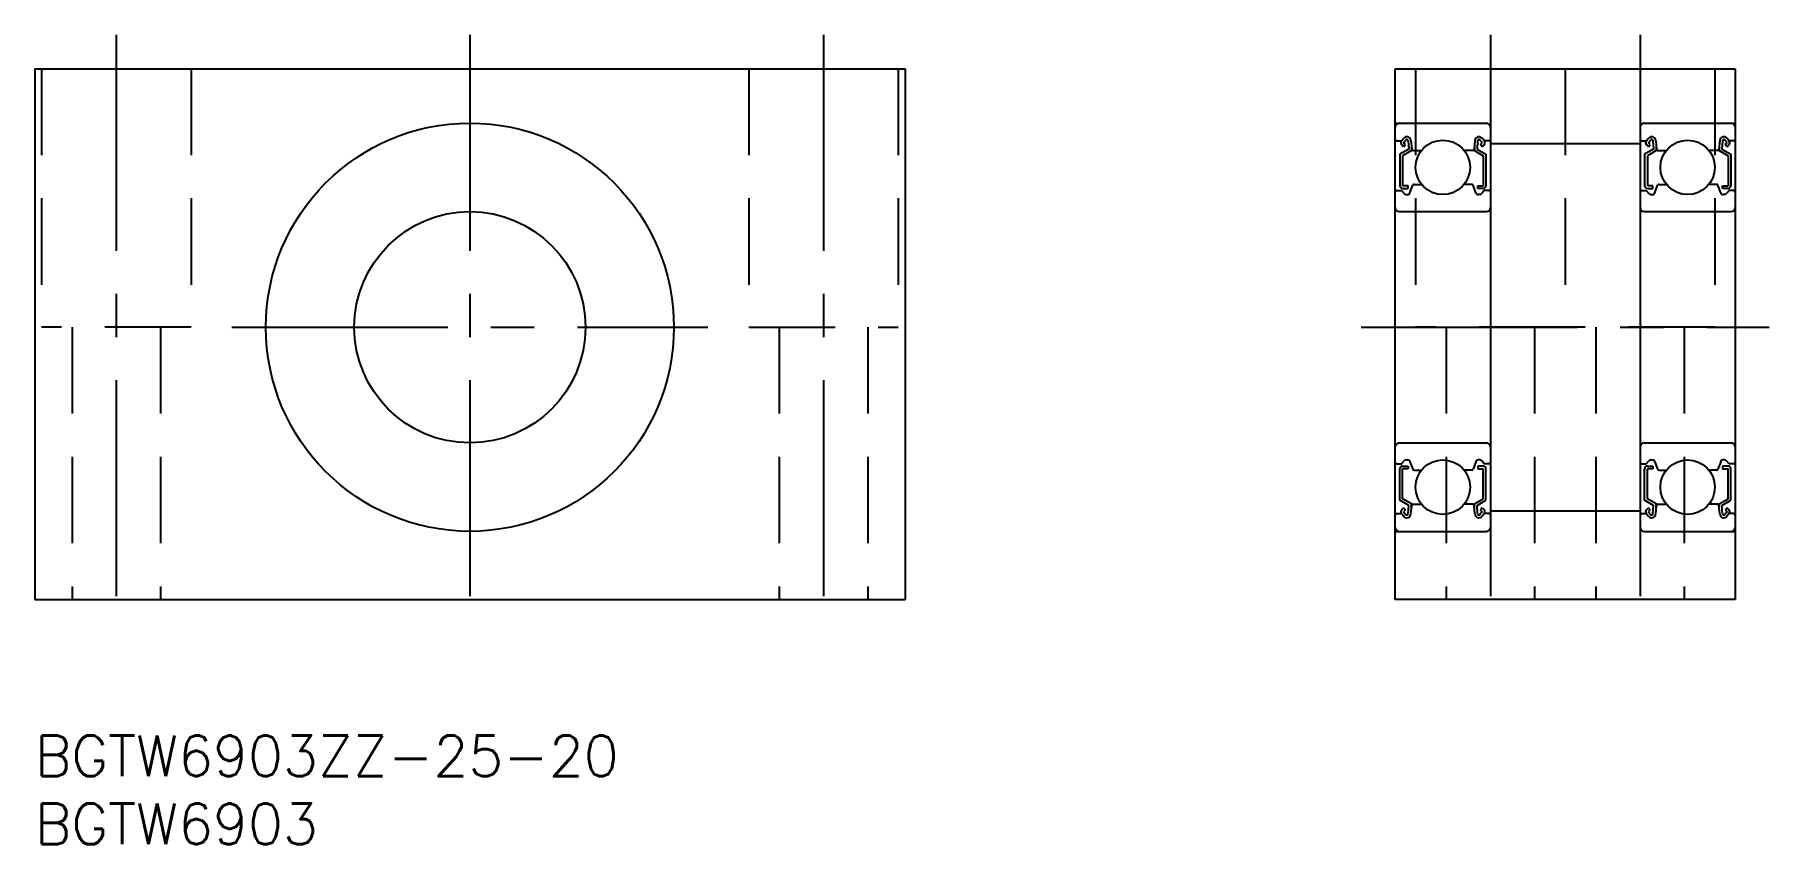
# Model space of a CAD drawing. Extents: x 0 to 128, y -8 to 52.
import ezdxf

# ---------------------------------------------------------------- set-up
doc = ezdxf.new("R2010")
doc.units = 0
doc.header["$LTSCALE"] = 0.5
doc.linetypes.add('CENTER', pattern=[50.8, 31.75, -6.35, 6.35, -6.35])
doc.linetypes.add('DASHED', pattern=[19.05, 12.7, -6.35])
doc.layers.get('0').update_dxf_attribs({"linetype": 'CONTINUOUS'})
for name, color, linetype in [('MSM_CENTER', 1, 'CENTER'), ('MSM_CONTINUOUS', 7, 'CONTINUOUS'), ('MSM_DASHED', 4, 'DASHED'), ('MSM_PART_NUMBER', 7, 'CONTINUOUS')]:
    doc.layers.add(name, color=color, linetype=linetype)
doc.styles.get("Standard").update_dxf_attribs({"font": 'txt.shx', "height": 3, "bigfont": 'bigfont.shx'})

# ---------------------------------------------------------------- blocks, each defined once
blk = doc.blocks.new('*U3')
at = {"layer": 'MSM_PART_NUMBER'}
blk.add_text('BGTW6903ZZ-25-20', height=3, dxfattribs=at).set_placement((0, -3))
blk = doc.blocks.new('*U4')
at = {"layer": 'MSM_PART_NUMBER'}
blk.add_text('BGTW6903', height=3, dxfattribs=at).set_placement((0, -8))

msp = doc.modelspace()

# ---------------------------------------------------------------- linework, layer by layer
for p, q in [((107.04, 44.7), (107.04, 15.3)), ((118.04, 44.7), (118.04, 15.3)), ((100.14, 43.7), (100.5, 43.7)), ((100.49, 43.69), (100.66, 43.89)), ((100.65, 43.27), (100.51, 43.42)), ((100.65, 43.56), (100.82, 43.76)), ((100.79, 43.42), (100.65, 43.56)), ((100.65, 43.27), (100.79, 43.42)), ((100.99, 43.7), (101.03, 43.1)), ((101.19, 43.72), (101.25, 43.09)), ((105.9, 43.72), (105.84, 43.09)), ((106.1, 43.7), (106.06, 43.1)), ((106.44, 43.56), (106.27, 43.76)), ((106.3, 43.42), (106.44, 43.56)), ((106.44, 43.27), (106.3, 43.42)), ((106.6, 43.69), (106.43, 43.89)), ((106.44, 43.27), (106.58, 43.42)), ((106.94, 43.7), (106.58, 43.7)), ((118.14, 43.7), (118.5, 43.7)), ((118.49, 43.69), (118.66, 43.89)), ((118.65, 43.27), (118.51, 43.42)), ((118.65, 43.56), (118.82, 43.76)), ((118.79, 43.42), (118.65, 43.56)), ((118.65, 43.27), (118.79, 43.42)), ((118.99, 43.7), (119.03, 43.1)), ((119.19, 43.72), (119.25, 43.09)), ((123.9, 43.72), (123.84, 43.09)), ((124.1, 43.7), (124.06, 43.1)), ((124.44, 43.56), (124.27, 43.76)), ((124.3, 43.42), (124.44, 43.56)), ((124.44, 43.27), (124.3, 43.42)), ((124.6, 43.69), (124.43, 43.89)), ((124.44, 43.27), (124.58, 43.42)), ((124.94, 43.7), (124.58, 43.7)), ((101.03, 43.1), (100.38, 42.72)), ((100.38, 42.72), (100.38, 40.4)), ((101.23, 42.98), (100.58, 42.61)), ((100.58, 42.61), (100.58, 40.4)), ((101.23, 43.35), (101.23, 42.98)), ((101.35, 43), (101.98, 43)), ((105.74, 43), (105.11, 43)), ((105.86, 43.35), (105.86, 42.98)), ((105.86, 42.98), (106.51, 42.61)), ((106.06, 43.1), (106.71, 42.72)), ((106.51, 42.61), (106.51, 40.4)), ((106.71, 42.72), (106.71, 40.4)), ((119.03, 43.1), (118.38, 42.72)), ((118.38, 42.72), (118.38, 40.4)), ((119.23, 42.98), (118.58, 42.61)), ((118.58, 42.61), (118.58, 40.4)), ((119.23, 43.35), (119.23, 42.98)), ((119.35, 43), (119.98, 43)), ((123.74, 43), (123.11, 43)), ((123.86, 43.35), (123.86, 42.98)), ((123.86, 42.98), (124.51, 42.61)), ((124.06, 43.1), (124.71, 42.72)), ((124.51, 42.61), (124.51, 40.4)), ((124.71, 42.72), (124.71, 40.4)), ((100.14, 40.05), (100.49, 40.05)), ((100.49, 40.05), (100.69, 39.82)), ((100.98, 40.4), (100.58, 40.4)), ((100.58, 40.2), (100.98, 40.2)), ((100.84, 39.75), (100.94, 39.75)), ((100.98, 40.2), (100.98, 40.4)), ((101.12, 39.88), (101.33, 40.43)), ((101.42, 40.5), (101.98, 40.5)), ((105.67, 40.5), (105.11, 40.5)), ((105.97, 39.88), (105.76, 40.43)), ((106.11, 40.2), (106.11, 40.4)), ((106.11, 40.4), (106.51, 40.4)), ((106.51, 40.2), (106.11, 40.2)), ((106.25, 39.75), (106.15, 39.75)), ((106.59, 40.05), (106.4, 39.82)), ((106.94, 40.05), (106.59, 40.05)), ((118.14, 40.05), (118.49, 40.05)), ((118.49, 40.05), (118.69, 39.82)), ((118.98, 40.4), (118.58, 40.4)), ((118.58, 40.2), (118.98, 40.2)), ((118.84, 39.75), (118.94, 39.75)), ((118.98, 40.2), (118.98, 40.4)), ((119.12, 39.88), (119.33, 40.43)), ((119.42, 40.5), (119.98, 40.5)), ((123.67, 40.5), (123.11, 40.5)), ((123.97, 39.88), (123.76, 40.43)), ((124.11, 40.2), (124.11, 40.4)), ((124.11, 40.4), (124.51, 40.4)), ((124.51, 40.2), (124.11, 40.2)), ((124.25, 39.75), (124.15, 39.75)), ((124.59, 40.05), (124.4, 39.82)), ((124.94, 40.05), (124.59, 40.05)), ((100.34, 38.5), (106.74, 38.5)), ((118.34, 38.5), (124.74, 38.5)), ((100.34, 21.5), (106.74, 21.5)), ((118.34, 21.5), (124.74, 21.5)), ((100.14, 19.95), (100.49, 19.95)), ((100.38, 17.28), (100.38, 19.6)), ((100.49, 19.95), (100.69, 20.18)), ((100.58, 19.8), (100.98, 19.8)), ((100.58, 17.39), (100.58, 19.6)), ((100.98, 19.6), (100.58, 19.6)), ((100.84, 20.25), (100.94, 20.25)), ((100.98, 19.8), (100.98, 19.6)), ((101.12, 20.12), (101.33, 19.57)), ((101.42, 19.5), (101.98, 19.5)), ((105.67, 19.5), (105.11, 19.5)), ((105.97, 20.12), (105.76, 19.57)), ((106.11, 19.8), (106.11, 19.6)), ((106.51, 19.8), (106.11, 19.8)), ((106.11, 19.6), (106.51, 19.6)), ((106.25, 20.25), (106.15, 20.25)), ((106.59, 19.95), (106.4, 20.18)), ((106.51, 17.39), (106.51, 19.6)), ((106.94, 19.95), (106.59, 19.95)), ((106.71, 17.28), (106.71, 19.6)), ((118.14, 19.95), (118.49, 19.95)), ((118.38, 17.28), (118.38, 19.6)), ((118.49, 19.95), (118.69, 20.18)), ((118.58, 19.8), (118.98, 19.8)), ((118.58, 17.39), (118.58, 19.6)), ((118.98, 19.6), (118.58, 19.6)), ((118.84, 20.25), (118.94, 20.25)), ((118.98, 19.8), (118.98, 19.6)), ((119.12, 20.12), (119.33, 19.57)), ((119.42, 19.5), (119.98, 19.5)), ((123.67, 19.5), (123.11, 19.5)), ((123.97, 20.12), (123.76, 19.57)), ((124.11, 19.8), (124.11, 19.6)), ((124.51, 19.8), (124.11, 19.8)), ((124.11, 19.6), (124.51, 19.6)), ((124.25, 20.25), (124.15, 20.25)), ((124.59, 19.95), (124.4, 20.18)), ((124.51, 17.39), (124.51, 19.6)), ((124.94, 19.95), (124.59, 19.95)), ((124.71, 17.28), (124.71, 19.6)), ((101.03, 16.9), (100.38, 17.28)), ((100.65, 16.73), (100.51, 16.58)), ((101.23, 17.02), (100.58, 17.39)), ((100.65, 16.73), (100.79, 16.58)), ((100.79, 16.58), (100.65, 16.44)), ((100.99, 16.3), (101.03, 16.9)), ((101.19, 16.28), (101.25, 16.91)), ((101.23, 16.65), (101.23, 17.02)), ((101.35, 17), (101.98, 17)), ((101.51, 17), (101.51, 17)), ((101.67, 17), (101.67, 17)), ((105.74, 17), (105.11, 17)), ((105.9, 16.28), (105.84, 16.91)), ((105.86, 17.02), (106.51, 17.39)), ((105.86, 16.65), (105.86, 17.02)), ((106.06, 16.9), (106.71, 17.28)), ((106.1, 16.3), (106.06, 16.9)), ((106.44, 16.73), (106.3, 16.58)), ((106.3, 16.58), (106.44, 16.44)), ((106.44, 16.73), (106.58, 16.58)), ((119.03, 16.9), (118.38, 17.28)), ((118.65, 16.73), (118.51, 16.58)), ((119.23, 17.02), (118.58, 17.39)), ((118.65, 16.73), (118.79, 16.58)), ((118.79, 16.58), (118.65, 16.44)), ((118.99, 16.3), (119.03, 16.9)), ((119.19, 16.28), (119.25, 16.91)), ((119.23, 16.65), (119.23, 17.02)), ((119.35, 17), (119.98, 17)), ((119.51, 17), (119.51, 17)), ((119.67, 17), (119.67, 17)), ((123.74, 17), (123.11, 17)), ((123.9, 16.28), (123.84, 16.91)), ((123.86, 17.02), (124.51, 17.39)), ((123.86, 16.65), (123.86, 17.02)), ((124.06, 16.9), (124.71, 17.28)), ((124.1, 16.3), (124.06, 16.9)), ((124.44, 16.73), (124.3, 16.58)), ((124.3, 16.58), (124.44, 16.44)), ((124.44, 16.73), (124.58, 16.58)), ((100.14, 16.3), (100.5, 16.3)), ((100.49, 16.31), (100.66, 16.11)), ((100.65, 16.44), (100.82, 16.24)), ((106.44, 16.44), (106.27, 16.24)), ((106.6, 16.31), (106.43, 16.11)), ((106.94, 16.3), (106.58, 16.3)), ((118.14, 16.3), (118.5, 16.3)), ((118.49, 16.31), (118.66, 16.11)), ((118.65, 16.44), (118.82, 16.24)), ((124.44, 16.44), (124.27, 16.24)), ((124.6, 16.31), (124.43, 16.11)), ((124.94, 16.3), (124.58, 16.3))]:
    msp.add_line(p, q)
for centre in [(103.54, 41.75), (121.54, 41.75), (103.54, 18.25), (121.54, 18.25)]:
    msp.add_circle(centre, 2)
for centre, radius, start, end in [((100.34, 44.7), 0.3, 90, 180), ((106.74, 44.7), 0.3, 0, 90), ((118.34, 44.7), 0.3, 90, 180), ((124.74, 44.7), 0.3, 0, 90), ((100.14, 43.8), 0.1, 180, 270), ((100.65, 43.56), 0.2, 140.1381, 225), ((100.89, 43.7), 0.3, 4.9347, 140.1381), ((100.89, 43.7), 0.1, 3.1015, 139.9514), ((106.2, 43.7), 0.3, 39.8619, 175.0653), ((106.2, 43.7), 0.1, 40.0486, 176.8985), ((106.44, 43.56), 0.2, 315, 39.8619), ((106.94, 43.8), 0.1, 270, 0), ((118.14, 43.8), 0.1, 180, 270), ((118.65, 43.56), 0.2, 140.1381, 225), ((118.89, 43.7), 0.3, 4.9347, 140.1381), ((118.89, 43.7), 0.1, 3.1015, 139.9514), ((124.2, 43.7), 0.3, 39.8619, 175.0653), ((124.2, 43.7), 0.1, 40.0486, 176.8985), ((124.44, 43.56), 0.2, 315, 39.8619), ((124.94, 43.8), 0.1, 270, 0), ((101.35, 43.1), 0.1, 184.9347, 269.9991), ((105.74, 43.1), 0.1, 270.0009, 355.0653), ((119.35, 43.1), 0.1, 184.9347, 269.9991), ((123.74, 43.1), 0.1, 270.0009, 355.0653), ((100.14, 39.95), 0.1, 90, 180), ((100.58, 40.4), 0.2, 180, 270), ((100.84, 39.95), 0.2, 219.9774, 270), ((100.94, 39.95), 0.2, 270, 339.9912), ((101.42, 40.4), 0.1, 90, 159.9912), ((105.67, 40.4), 0.1, 20.0088, 90), ((106.15, 39.95), 0.2, 200.0088, 270), ((106.25, 39.95), 0.2, 270, 320.0226), ((106.51, 40.4), 0.2, 270, 0), ((106.94, 39.95), 0.1, 0, 90), ((118.14, 39.95), 0.1, 90, 180), ((118.58, 40.4), 0.2, 180, 270), ((118.84, 39.95), 0.2, 219.9774, 270), ((118.94, 39.95), 0.2, 270, 339.9912), ((119.42, 40.4), 0.1, 90, 159.9912), ((123.67, 40.4), 0.1, 20.0088, 90), ((124.15, 39.95), 0.2, 200.0088, 270), ((124.25, 39.95), 0.2, 270, 320.0226), ((124.51, 40.4), 0.2, 270, 0), ((124.94, 39.95), 0.1, 0, 90), ((100.34, 38.8), 0.3, 180, 270), ((106.74, 38.8), 0.3, 270, 0), ((118.34, 38.8), 0.3, 180, 270), ((124.74, 38.8), 0.3, 270, 0), ((100.34, 21.2), 0.3, 90, 180), ((106.74, 21.2), 0.3, 0, 90), ((118.34, 21.2), 0.3, 90, 180), ((124.74, 21.2), 0.3, 0, 90), ((100.14, 20.05), 0.1, 180, 270), ((100.58, 19.6), 0.2, 90, 180), ((100.84, 20.05), 0.2, 90, 140.0226), ((100.94, 20.05), 0.2, 20.0088, 90), ((101.42, 19.6), 0.1, 200.0088, 270), ((105.67, 19.6), 0.1, 270, 339.9912), ((106.15, 20.05), 0.2, 90, 159.9912), ((106.25, 20.05), 0.2, 39.9774, 90), ((106.51, 19.6), 0.2, 0, 90), ((106.94, 20.05), 0.1, 270, 0), ((118.14, 20.05), 0.1, 180, 270), ((118.58, 19.6), 0.2, 90, 180), ((118.84, 20.05), 0.2, 90, 140.0226), ((118.94, 20.05), 0.2, 20.0088, 90), ((119.42, 19.6), 0.1, 200.0088, 270), ((123.67, 19.6), 0.1, 270, 339.9912), ((124.15, 20.05), 0.2, 90, 159.9912), ((124.25, 20.05), 0.2, 39.9774, 90), ((124.51, 19.6), 0.2, 0, 90), ((124.94, 20.05), 0.1, 270, 0), ((100.65, 16.44), 0.2, 135, 219.8619), ((101.35, 16.9), 0.1, 90.0009, 175.0653), ((105.74, 16.9), 0.1, 4.9347, 89.9991), ((106.44, 16.44), 0.2, 320.1381, 45), ((118.65, 16.44), 0.2, 135, 219.8619), ((119.35, 16.9), 0.1, 90.0009, 175.0653), ((123.74, 16.9), 0.1, 4.9347, 89.9991), ((124.44, 16.44), 0.2, 320.1381, 45), ((100.14, 16.2), 0.1, 90, 180), ((100.89, 16.3), 0.3, 219.8619, 355.0653), ((100.89, 16.3), 0.1, 220.0486, 356.8985), ((106.2, 16.3), 0.3, 184.9347, 320.1381), ((106.2, 16.3), 0.1, 183.1015, 319.9514), ((106.94, 16.2), 0.1, 0, 90), ((118.14, 16.2), 0.1, 90, 180), ((118.89, 16.3), 0.3, 219.8619, 355.0653), ((118.89, 16.3), 0.1, 220.0486, 356.8985), ((124.2, 16.3), 0.3, 184.9347, 320.1381), ((124.2, 16.3), 0.1, 183.1015, 319.9514), ((124.94, 16.2), 0.1, 0, 90), ((100.34, 15.3), 0.3, 180, 270), ((106.74, 15.3), 0.3, 270, 0), ((118.34, 15.3), 0.3, 180, 270), ((124.74, 15.3), 0.3, 270, 0)]:
    msp.add_arc(centre, radius, start, end)
at = {"layer": 'MSM_CENTER'}
for p, q in [((6, 51.5), (6, 7.5)), ((32, 51.5), (32, 7.5)), ((58, 51.5), (58, 7.5)), ((107.04, 51.5), (107.04, 7.5)), ((118.04, 51.5), (118.04, 7.5)), ((14.5, 30), (49.5, 30)), ((97.54, 30), (127.54, 30))]:
    msp.add_line(p, q, dxfattribs=at)
at = {"layer": 'MSM_CONTINUOUS'}
for p, q in [((0, 49), (0, 10)), ((0, 49), (64, 49)), ((64, 49), (64, 10)), ((100.04, 10), (100.04, 49)), ((100.04, 49), (125.04, 49)), ((125.04, 49), (125.04, 10)), ((100.04, 45), (106.74, 45)), ((118.34, 45), (125.04, 45)), ((107.04, 43.5), (118.04, 43.5)), ((107.04, 16.5), (118.04, 16.5)), ((100.04, 15), (106.74, 15)), ((118.34, 15), (125.04, 15)), ((0, 10), (64, 10)), ((125.04, 10), (100.04, 10))]:
    msp.add_line(p, q, dxfattribs=at)
for radius in [15, 8.5]:
    msp.add_circle((32, 30), radius, dxfattribs=at)
at = {"layer": 'MSM_DASHED'}
for p, q in [((0.5, 49), (0.5, 30)), ((11.5, 49), (11.5, 30)), ((52.5, 49), (52.5, 30)), ((63.5, 49), (63.5, 30)), ((101.54, 49), (101.54, 30)), ((112.54, 49), (112.54, 30)), ((123.54, 49), (123.54, 30)), ((11.5, 30), (0.5, 30)), ((2.75, 30), (2.75, 10)), ((9.25, 30), (9.25, 10)), ((52.5, 30), (63.5, 30)), ((54.75, 30), (54.75, 10)), ((61.25, 30), (61.25, 10)), ((112.54, 30), (101.54, 30)), ((103.79, 30), (103.79, 10)), ((110.29, 30), (110.29, 10)), ((123.54, 30), (112.54, 30)), ((114.79, 30), (114.79, 10)), ((121.29, 30), (121.29, 10))]:
    msp.add_line(p, q, dxfattribs=at)

# ---------------------------------------------------------------- block references
at = {"layer": 'MSM_CONTINUOUS'}
for name in ['*U3', '*U4']:
    msp.add_blockref(name, (0, 0), dxfattribs=at)

doc.saveas('drawing.dxf')
